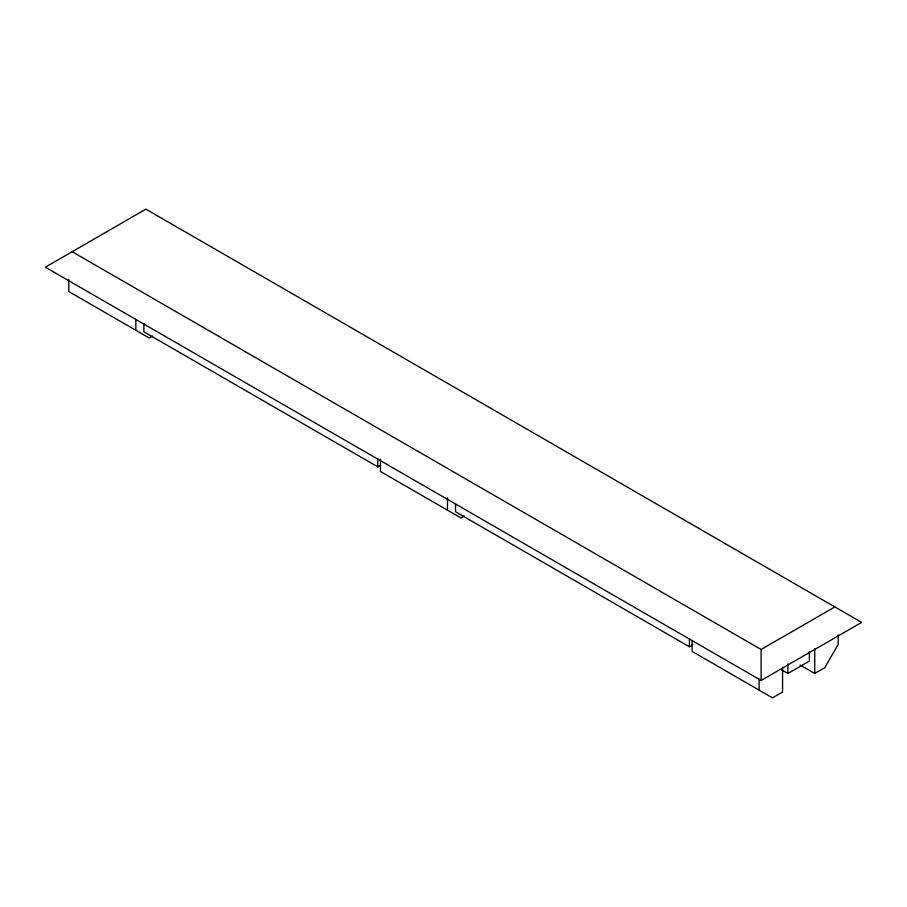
<?xml version="1.0" encoding="UTF-8"?>
<svg xmlns="http://www.w3.org/2000/svg" width="907" height="907" viewBox="0 0 907 907"><rect width="100%" height="100%" fill="white"/><g stroke="black" fill="none" stroke-linecap="round" stroke-linejoin="round"><path stroke-width="1.36" d="M152.58 336.066L149.236 338.005L68.807 291.566L68.807 279.277M143.873 323.618L143.873 331.815L377.765 466.844L380.146 465.472M464.225 515.992L460.869 517.92L380.452 471.493L380.452 459.203M455.507 503.544L455.507 511.729L689.411 646.77L692.971 644.718M72.163 251.715L761.12 649.48L834.837 606.919M761.12 680.431L861.65 622.395L145.88 209.154L45.35 267.191L761.12 680.431L761.12 649.48M781.789 669.933L787.934 673.47L809.373 661.09L809.373 651.532M800.11 665.035L814.735 673.47L824.792 667.665L838.193 644.458L838.193 634.889M814.735 648.596L814.735 673.47M787.934 663.913L787.934 673.47M782.571 667.167L782.571 692.041L772.515 697.846L692.086 651.419L692.086 640.489M759.114 679.184L759.114 690.114M689.411 638.585L689.411 646.77M447.468 497.898L447.468 510.188M377.765 458.659L377.765 466.844M135.823 319.332L135.823 330.261"/></g></svg>
